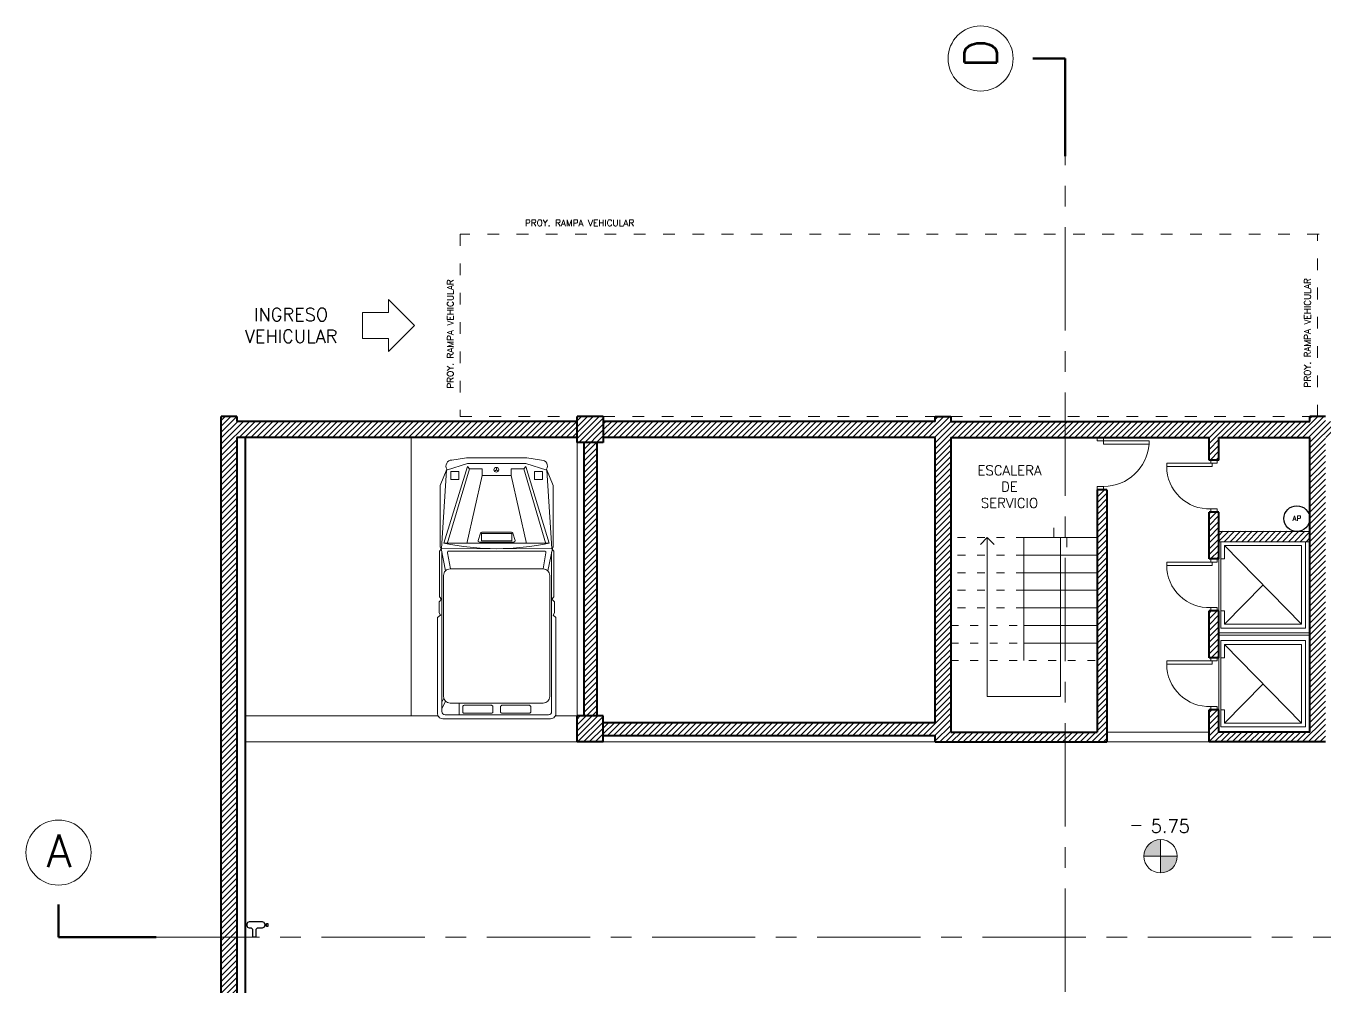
# Model space of a CAD drawing. Extents: x 1018 to 1352, y -109 to 184.
# Drawn here: x 1148.52 to 1168.46, y 70.53 to 85.28 of the extents above; entities that cross this region are included whole.
import ezdxf

# ---------------------------------------------------------------- set-up
doc = ezdxf.new("R2010")
doc.units = 0
doc.header["$LTSCALE"] = 0.5
doc.linetypes.add('ACAD_ISO03W100', pattern=[30, 12, -18])
doc.linetypes.add('CENTER', pattern=[50.8, 31.75, -6.35, 6.35, -6.35])
doc.layers.get('0').update_dxf_attribs({"linetype": 'CONTINUOUS'})
doc.layers.add('Cableado', color=100, linetype='CONTINUOUS')
for name, color, linetype, lineweight in [('Carpintería', 55, 'CONTINUOUS', 20), ('Detalles .05', 243, 'CONTINUOUS', 5), ('Detalles 01', 8, 'CONTINUOUS', 9), ('Muros corte', 7, 'CONTINUOUS', 40), ('Pisos', 252, 'CONTINUOUS', 18), ('Proyección', 4, 'ACAD_ISO03W100', 18), ('Punta 01', 6, 'CONTINUOUS', 9), ('Punta 015', 64, 'CONTINUOUS', 13), ('Punta 02', 11, 'CONTINUOUS', 20), ('Punta 05', 52, 'CONTINUOUS', 50), ('Tratamiento pisos', 251, 'CONTINUOUS', 9), ('Vehículos', 155, 'CONTINUOUS', 13), ('Vidrios', 147, 'CONTINUOUS', 13)]:
    doc.layers.add(name, color=color, linetype=linetype, lineweight=lineweight)
doc.styles.add('Texto 1 mm', font='simplex.shx', dxfattribs={"height": 0.1})
doc.styles.add('Texto 1.5 mm', font='simplex.shx', dxfattribs={"height": 0.15})
doc.styles.add('Texto 2 mm', font='simplex.shx', dxfattribs={"height": 0.2})
doc.styles.add('Texto 5 mm', font='simplex.shx', dxfattribs={"height": 0.5})
pattern_1 = [(45, (60.67, 0), (-0.0449012806, 0.0449012806), [])]

# ---------------------------------------------------------------- blocks, each defined once
blk = doc.blocks.new('A$C30F00F99')
for p, q in [((0.065, 1.448), (0.065, 3.9)), ((1.704, 3.95), (0.115, 3.95)), ((1.754, 1.448), (1.754, 3.9)), ((0.093, 3.668), (0.093, 1.807)), ((1.626, 3.768), (0.193, 3.768)), ((1.726, 3.668), (1.726, 1.807)), ((0.122, 1.736), (0.054, 1.395)), ((0.198, 1.707), (0.152, 1.458)), ((1.626, 1.707), (0.193, 1.707)), ((1.621, 1.707), (1.667, 1.458)), ((1.697, 1.736), (1.765, 1.395)), ((1.765, 1.395), (0.056, 1.399)), ((1.647, 1.435), (0.172, 1.435)), ((0.495, 0.168), (0.152, 1.323)), ((1.144, 1.274), (0.676, 1.274)), ((0.676, 1.274), (0.676, 1.166)), ((1.134, 0.274), (1.367, 1.319)), ((1.144, 1.166), (1.144, 1.274)), ((1.326, 0.168), (1.669, 1.323)), ((1.72, 1.313), (1.36, 0.134)), ((0.676, 1.166), (1.144, 1.166)), ((0.33, 0.336), (0.205, 0.336)), ((0.205, 0.336), (0.205, 0.209)), ((0.205, 0.209), (0.33, 0.209)), ((0.33, 0.209), (0.33, 0.336)), ((1.134, 0.274), (0.687, 0.274)), ((0.915, 0.184), (0.885, 0.206)), ((0.915, 0.184), (0.944, 0.206)), ((1.134, 0.168), (1.134, 0.274)), ((1.489, 0.209), (1.489, 0.336)), ((1.489, 0.336), (1.614, 0.336)), ((1.614, 0.209), (1.489, 0.209)), ((1.614, 0.336), (1.614, 0.209)), ((0.915, 0.148), (0.915, 0.184)), ((1.326, 0.168), (1.134, 0.168)), ((1.36, 0.134), (1.326, 0.168))]:
    blk.add_line(p, q)
for points in [[(0, 3.918), (0, 2.454), (0.044, 2.417), (0.023, 2.383), (0.023, 2.211), (0.06, 2.172), (0.031, 2.135), (0.031, 1.436), (0.058, 1.402), (0.043, 1.368), (0.043, 0.425), (0.145, 0.177, 0.590762), (0.221, 0.036), (0.448, 0), (1.372, 0), (1.598, 0.036, 0.590762), (1.675, 0.177), (1.776, 0.425), (1.776, 1.368), (1.762, 1.402), (1.789, 1.436), (1.789, 2.135), (1.76, 2.172), (1.796, 2.211), (1.796, 2.383), (1.775, 2.417), (1.819, 2.454), (1.819, 3.918, 0.468554), (1.737, 4.009), (0.082, 4.009, 0.468554)], [(0.387, 3.906, -0.414214), (0.407, 3.926), (0.83, 3.926, -0.414214), (0.85, 3.906), (0.85, 3.823, -0.414214), (0.83, 3.803), (0.407, 3.803, -0.414214), (0.387, 3.823)], [(1.432, 3.906, 0.414214), (1.412, 3.926), (0.99, 3.926, 0.414214), (0.97, 3.906), (0.97, 3.823, 0.414214), (0.99, 3.803), (1.412, 3.803, 0.414214), (1.432, 3.823)], [(0.645, 1.295), (0.841, 1.295), (0.98, 1.295), (1.176, 1.295, -0.515671), (1.195, 1.269), (1.157, 1.159, -0.319548), (1.138, 1.145), (0.962, 1.145), (0.859, 1.145), (0.683, 1.145, -0.319548), (0.664, 1.159), (0.626, 1.269, -0.515671)]]:
    blk.add_lwpolyline(points, format="xyb", close=True)
for points in [[(1.485, 3.768), (1.485, 3.95)], [(1.695, 3.74), (1.754, 3.855)], [(1.754, 3.688), (1.754, 3.756), (1.723, 3.692)], [(1.754, 2.412), (1.775, 2.417)], [(0.064, 1.395), (0.141, 0.189), (0.461, 0.086)], [(0.101, 1.313), (0.461, 0.134), (0.495, 0.168), (0.687, 0.168), (0.687, 0.274), (0.454, 1.319)], [(1.72, 1.313), (0.101, 1.313)], [(1.757, 1.395), (1.68, 0.189), (1.36, 0.086)], [(1.36, 0.086), (0.461, 0.086)]]:
    blk.add_lwpolyline(points)
blk.add_lwpolyline([(1.72, 1.313, 0.103517), (0.101, 1.313, -1.887166)], format="xyb")
blk.add_circle((0.915, 0.184), 0.0367)
for centre, radius, start, end in [((0.115, 3.9), 0.05, 90, 180), ((1.704, 3.9), 0.05, 0, 90), ((0.193, 3.668), 0.1, 90, 180), ((1.626, 3.668), 0.1, 0, 90), ((0.193, 1.807), 0.1, 180, 270), ((1.626, 1.807), 0.1, 270, 0), ((0.172, 1.455), 0.02, 169.5085, 270), ((1.647, 1.455), 0.02, 270, 10.4915)]:
    blk.add_arc(centre, radius, start, end)

msp = doc.modelspace()

# ---------------------------------------------------------------- hatches: boundary and pattern name
at = {"layer": 'Detalles 01'}
h = msp.add_hatch(dxfattribs=at)
h.set_pattern_fill('ANSI31,_O', color=256, scale=0.02)
h.set_pattern_definition(pattern_1)
h.paths.add_polyline_path([(1156.986, 79.28), (1156.986, 78.88), (1157.386, 78.88), (1157.386, 79.28)])
h.paths.add_polyline_path([(1157.386, 74.28), (1157.386, 74.68), (1156.986, 74.68), (1156.986, 74.28)])
h.paths.add_polyline_path([(1157.286, 78.88), (1157.086, 78.88), (1157.086, 74.68), (1157.286, 74.68)])
h.paths.add_polyline_path([(1156.986, 78.955), (1156.986, 79.205), (1151.756, 79.205), (1151.756, 79.28), (1151.516, 79.28), (1151.516, 71.28), (1151.756, 71.28), (1151.756, 78.955)])
h = msp.add_hatch(dxfattribs=at)
h.set_pattern_fill('ANSI31,_O', color=256, scale=0.02)
h.set_pattern_definition(pattern_1)
h.paths.add_polyline_path([(1157.386, 79.205), (1157.386, 78.955), (1162.486, 78.955), (1162.486, 74.58), (1157.386, 74.58), (1157.386, 74.38), (1162.486, 74.38), (1162.486, 74.28), (1164.486, 74.28), (1164.486, 74.43), (1162.726, 74.43), (1162.726, 78.955), (1164.486, 78.955), (1164.486, 79.205), (1162.726, 79.205), (1162.726, 79.28), (1162.486, 79.28), (1162.486, 79.205)])
h.paths.add_polyline_path([(1165.126, 74.28), (1165.126, 78.155), (1164.976, 78.155), (1164.976, 74.43), (1164.486, 74.43), (1164.486, 74.28)])
h.paths.add_polyline_path([(1166.696, 77.093), (1166.846, 77.093), (1166.846, 77.811), (1166.696, 77.811)], flags=17)
h.paths.add_polyline_path([(1166.696, 75.574), (1166.846, 75.574), (1166.846, 76.293), (1166.696, 76.293)], flags=17)
h.paths.add_polyline_path([(1168.246, 78.955), (1168.246, 74.43), (1166.846, 74.43), (1166.846, 74.774), (1166.696, 74.774), (1166.696, 74.28), (1168.486, 74.28), (1168.486, 78.955), (1173.586, 78.955), (1173.586, 79.205), (1168.486, 79.205), (1168.486, 79.28), (1168.246, 79.28), (1168.246, 79.205), (1164.486, 79.205), (1164.486, 78.955), (1166.696, 78.955), (1166.696, 78.611), (1166.846, 78.611), (1166.846, 78.955)])
h = msp.add_hatch(dxfattribs=at)
h.set_pattern_fill('ANSI31', color=256, scale=0.02, style=0)
h.set_pattern_definition([(45, (120.65521, -46.91393), (-0.0449012806, 0.0449012806), [])])
h.paths.add_polyline_path([(1166.846, 77.516), (1166.846, 77.357), (1168.246, 77.357), (1168.246, 77.516)])
h = msp.add_hatch(dxfattribs=at)
h.set_pattern_fill('ANSI31,_O', color=256, scale=0.02)
h.set_pattern_definition(pattern_1)
h.paths.add_polyline_path([(1151.756, 71.28), (1151.516, 71.28), (1151.516, 63.28), (1151.756, 63.28), (1151.756, 63.355), (1156.986, 63.355), (1156.986, 63.605), (1151.756, 63.605)])
h.paths.add_polyline_path([(1156.986, 67.88), (1157.386, 67.88), (1157.386, 68.28), (1156.986, 68.28)])
h.paths.add_polyline_path([(1157.386, 63.28), (1157.386, 63.68), (1156.986, 63.68), (1156.986, 63.28)])
h.paths.add_polyline_path([(1157.386, 63.605), (1157.386, 63.355), (1162.486, 63.355), (1162.486, 63.28), (1162.726, 63.28), (1162.726, 63.355), (1164.486, 63.355), (1164.486, 63.605), (1162.736, 63.605), (1162.736, 68.28), (1162.486, 68.28), (1162.486, 63.605)])
at = {"layer": 'Vidrios', "linetype": 'Continuous'}
h = msp.add_hatch(color=256, dxfattribs=at)
h.paths.add_polyline_path([(1165.951, 72.78, 0.414214), (1165.695, 72.524), (1165.951, 72.524)])
h.paths.add_polyline_path([(1166.208, 72.524), (1165.951, 72.524), (1165.951, 72.267, 0.414214)])

# ---------------------------------------------------------------- linework, layer by layer
at = {"layer": 'Cableado'}
for p, q in [((1168.246, 78.955), (1168.246, 77.712)), ((1168.246, 77.712), (1168.242, 77.711)), ((1152.179, 71.481), (1152.214, 71.481))]:
    msp.add_line(p, q, dxfattribs=at)
msp.add_lwpolyline([(1152.214, 71.454), (1152.179, 71.455, -0.414214), (1152.145, 71.42), (1152.08, 71.42, 0.414214), (1152.046, 71.386), (1152.046, 71.28), (1152.003, 71.28), (1152.003, 71.386, 0.414214), (1151.969, 71.42), (1151.951, 71.42, -0.414214), (1151.917, 71.455), (1151.917, 71.486, -0.414214), (1151.951, 71.52), (1152.145, 71.52, -0.414214), (1152.179, 71.486), (1152.179, 71.481)], format="xyb", dxfattribs=at)
msp.add_lwpolyline([(1152.214, 71.493), (1152.231, 71.493), (1152.231, 71.443), (1152.214, 71.443)], close=True, dxfattribs=at)
msp.add_circle((1168.045, 77.711), 0.198, dxfattribs=at)
at = {"layer": 'Carpintería'}
for p, q in [((1164.976, 78.905), (1164.976, 78.955)), ((1164.976, 78.905), (1165.076, 78.905)), ((1165.076, 78.905), (1165.076, 78.955)), ((1165.076, 78.905), (1165.776, 78.905)), ((1165.076, 78.855), (1165.076, 78.905)), ((1165.776, 78.855), (1165.076, 78.855)), ((1165.776, 78.905), (1165.776, 78.855)), ((1166.721, 78.561), (1166.721, 78.611)), ((1166.821, 78.561), (1166.821, 78.611)), ((1166.746, 78.561), (1166.046, 78.561)), ((1166.046, 78.511), (1166.046, 78.561)), ((1166.746, 78.511), (1166.046, 78.511)), ((1166.821, 78.561), (1166.721, 78.561)), ((1166.746, 78.511), (1166.746, 78.561)), ((1165.076, 78.205), (1164.976, 78.205)), ((1164.976, 78.205), (1164.976, 78.155)), ((1165.076, 78.205), (1165.076, 78.155)), ((1166.821, 77.861), (1166.721, 77.861)), ((1166.721, 77.861), (1166.721, 77.811)), ((1166.821, 77.861), (1166.821, 77.811)), ((1166.876, 77.357), (1168.176, 77.357)), ((1166.876, 77.093), (1166.876, 77.357)), ((1166.876, 77.357), (1168.176, 77.357)), ((1166.936, 77.297), (1168.116, 77.297)), ((1166.936, 77.093), (1166.936, 77.297)), ((1168.116, 76.088), (1168.116, 77.297)), ((1168.176, 76.028), (1168.176, 77.357)), ((1166.746, 77.043), (1166.046, 77.043)), ((1166.046, 76.993), (1166.046, 77.043)), ((1166.721, 77.043), (1166.721, 77.093)), ((1166.821, 77.043), (1166.721, 77.043)), ((1166.746, 76.993), (1166.746, 77.043)), ((1166.821, 77.043), (1166.821, 77.093)), ((1166.876, 77.093), (1166.936, 77.093)), ((1166.746, 76.993), (1166.046, 76.993)), ((1166.821, 76.343), (1166.721, 76.343)), ((1166.721, 76.343), (1166.721, 76.293)), ((1166.821, 76.343), (1166.821, 76.293)), ((1166.876, 76.028), (1166.876, 76.293)), ((1166.876, 76.293), (1166.936, 76.293)), ((1166.936, 76.088), (1166.936, 76.293)), ((1168.176, 76.028), (1166.876, 76.028)), ((1168.116, 76.088), (1166.936, 76.088)), ((1166.876, 75.838), (1168.176, 75.838)), ((1166.876, 75.574), (1166.876, 75.838)), ((1168.176, 74.51), (1168.176, 75.838)), ((1166.936, 75.778), (1168.116, 75.778)), ((1166.936, 75.574), (1166.936, 75.778)), ((1168.116, 74.57), (1168.116, 75.778)), ((1166.746, 75.524), (1166.046, 75.524)), ((1166.046, 75.474), (1166.046, 75.524)), ((1166.746, 75.474), (1166.046, 75.474)), ((1166.721, 75.524), (1166.721, 75.574)), ((1166.821, 75.524), (1166.721, 75.524)), ((1166.746, 75.474), (1166.746, 75.524)), ((1166.821, 75.524), (1166.821, 75.574)), ((1166.876, 75.574), (1166.936, 75.574)), ((1166.821, 74.824), (1166.721, 74.824)), ((1166.721, 74.824), (1166.721, 74.774)), ((1166.821, 74.824), (1166.821, 74.774)), ((1166.876, 74.51), (1166.876, 74.774)), ((1166.876, 74.774), (1166.936, 74.774)), ((1166.936, 74.57), (1166.936, 74.774)), ((1168.176, 74.51), (1166.876, 74.51)), ((1168.116, 74.57), (1166.936, 74.57))]:
    msp.add_line(p, q, dxfattribs=at)
at = {"layer": 'Detalles .05', "color": 0}
for p, q in [((1166.846, 77.513), (1168.246, 77.513)), ((1166.846, 77.357), (1168.246, 77.357))]:
    msp.add_line(p, q, dxfattribs=at)
at = {"layer": 'Detalles .05'}
for p, q in [((1168.246, 75.958), (1166.846, 75.958)), ((1168.246, 75.918), (1166.846, 75.918))]:
    msp.add_line(p, q, dxfattribs=at)
at = {"layer": 'Detalles 01', "linetype": 'CENTER', "ltscale": 0.1}
for p, q in [((1164.486, 60.28), (1164.486, 83.28)), ((1150.516, 71.28), (1192.137, 71.28))]:
    msp.add_line(p, q, dxfattribs=at)
at = {"layer": 'Detalles 01'}
for p, q in [((1163.182, 77.314), (1163.288, 77.42)), ((1163.288, 77.42), (1163.288, 74.98)), ((1163.394, 77.314), (1163.288, 77.42)), ((1164.313, 77.57), (1164.313, 77.42)), ((1164.413, 77.42), (1164.413, 74.98)), ((1164.513, 77.42), (1164.513, 77.27)), ((1166.936, 77.297), (1168.116, 76.088)), ((1166.876, 77.093), (1166.876, 76.293)), ((1167.526, 76.693), (1166.936, 76.088)), ((1166.936, 75.778), (1168.116, 74.57)), ((1166.876, 75.574), (1166.876, 74.774)), ((1167.526, 75.174), (1166.936, 74.57)), ((1163.288, 74.98), (1164.413, 74.98))]:
    msp.add_line(p, q, dxfattribs=at)
for centre, radius, start, end in [((1165.074, 78.909), 0.703, 270.1171, 355.6407), ((1166.696, 78.511), 0.65, 180, 272.1618), ((1166.696, 76.993), 0.65, 180, 272.1618), ((1166.696, 75.474), 0.65, 180, 272.1618)]:
    msp.add_arc(centre, radius, start, end, dxfattribs=at)
at = {"layer": 'Muros corte'}
for p, q in [((1151.516, 63.28), (1151.516, 79.28)), ((1151.756, 79.28), (1151.516, 79.28)), ((1151.756, 79.28), (1151.756, 79.205)), ((1156.986, 79.205), (1151.756, 79.205)), ((1157.386, 79.28), (1156.986, 79.28)), ((1156.986, 78.88), (1156.986, 79.28)), ((1157.386, 79.28), (1157.386, 78.88)), ((1162.486, 79.205), (1157.386, 79.205)), ((1162.486, 79.28), (1162.726, 79.28)), ((1162.486, 79.205), (1162.486, 79.28)), ((1162.726, 79.28), (1162.726, 79.205)), ((1162.726, 79.205), (1168.246, 79.205)), ((1168.246, 79.205), (1168.246, 79.28)), ((1168.486, 79.28), (1168.246, 79.28)), ((1156.986, 78.955), (1151.756, 78.955)), ((1151.756, 78.955), (1151.756, 63.605)), ((1151.886, 78.955), (1151.886, 63.605)), ((1157.386, 78.88), (1156.986, 78.88)), ((1157.086, 78.88), (1157.086, 74.68)), ((1157.286, 78.88), (1157.286, 74.68)), ((1162.486, 78.955), (1157.386, 78.955)), ((1162.486, 74.58), (1162.486, 78.955)), ((1162.726, 78.955), (1166.696, 78.955)), ((1162.726, 78.955), (1162.726, 74.43)), ((1166.696, 78.611), (1166.696, 78.955)), ((1166.846, 78.955), (1168.246, 78.955)), ((1166.846, 78.611), (1166.846, 78.955)), ((1168.246, 74.43), (1168.246, 78.955)), ((1166.846, 78.611), (1166.696, 78.611)), ((1164.976, 78.155), (1164.976, 74.43)), ((1165.126, 78.155), (1164.976, 78.155)), ((1165.126, 78.155), (1165.126, 74.28)), ((1166.696, 77.093), (1166.696, 77.811)), ((1166.846, 77.811), (1166.696, 77.811)), ((1166.846, 77.093), (1166.846, 77.811)), ((1166.846, 77.093), (1166.696, 77.093)), ((1166.846, 76.293), (1166.696, 76.293)), ((1166.696, 75.574), (1166.696, 76.293)), ((1166.846, 75.574), (1166.846, 76.293)), ((1166.846, 75.574), (1166.696, 75.574)), ((1157.386, 74.68), (1156.986, 74.68)), ((1156.986, 74.28), (1156.986, 74.68)), ((1157.386, 74.28), (1157.386, 74.68)), ((1166.696, 74.28), (1166.696, 74.774)), ((1166.846, 74.774), (1166.696, 74.774)), ((1166.846, 74.43), (1166.846, 74.774)), ((1157.386, 74.58), (1162.486, 74.58)), ((1162.726, 74.43), (1164.976, 74.43)), ((1168.246, 74.43), (1166.846, 74.43)), ((1157.386, 74.28), (1156.986, 74.28)), ((1157.386, 74.38), (1162.486, 74.38)), ((1162.486, 74.28), (1162.486, 74.38)), ((1162.486, 74.28), (1165.126, 74.28)), ((1168.486, 74.28), (1166.696, 74.28))]:
    msp.add_line(p, q, dxfattribs=at)
at = {"layer": 'Pisos'}
for p, q in [((1163.851, 77.42), (1164.976, 77.42)), ((1163.851, 77.42), (1163.851, 75.53)), ((1163.851, 77.15), (1164.976, 77.15)), ((1166.846, 76.293), (1166.846, 77.093)), ((1163.851, 76.88), (1164.976, 76.88)), ((1163.851, 76.61), (1164.976, 76.61)), ((1163.851, 76.34), (1164.976, 76.34)), ((1163.851, 76.07), (1164.976, 76.07)), ((1163.851, 75.8), (1164.976, 75.8)), ((1166.846, 74.774), (1166.846, 75.574))]:
    msp.add_line(p, q, dxfattribs=at)
at = {"layer": 'Proyección', "ltscale": 0.03}
for p, q in [((1173.786, 82.08), (1155.186, 82.08)), ((1155.186, 82.08), (1155.186, 79.28)), ((1168.361, 79.28), (1168.361, 82.08)), ((1155.186, 79.28), (1156.986, 79.28)), ((1157.386, 79.28), (1162.486, 79.28)), ((1162.726, 79.28), (1168.246, 79.28))]:
    msp.add_line(p, q, dxfattribs=at)
at = {"layer": 'Proyección', "ltscale": 0.02}
for p, q in [((1163.851, 77.42), (1162.726, 77.42)), ((1163.851, 77.15), (1162.726, 77.15)), ((1163.851, 76.88), (1162.726, 76.88)), ((1163.851, 76.61), (1162.726, 76.61)), ((1163.851, 76.34), (1162.726, 76.34)), ((1162.726, 76.07), (1163.851, 76.07)), ((1162.726, 75.8), (1163.851, 75.8)), ((1162.726, 75.53), (1164.976, 75.53))]:
    msp.add_line(p, q, dxfattribs=at)
at = {"layer": 'Punta 01', "linetype": 'Continuous'}
msp.add_line((1165.504, 72.995), (1165.654, 72.995), dxfattribs=at)
at = {"layer": 'Punta 015', "linetype": 'Continuous'}
for p, q in [((1165.951, 72.78), (1165.951, 72.267)), ((1165.695, 72.524), (1166.208, 72.524))]:
    msp.add_line(p, q, dxfattribs=at)
msp.add_circle((1165.951, 72.524), 0.257, dxfattribs=at)
at = {"layer": 'Punta 02'}
for p, q in [((1154.086, 81.08), (1154.086, 80.88)), ((1154.086, 81.08), (1154.486, 80.68)), ((1153.686, 80.88), (1153.686, 80.48)), ((1154.086, 80.88), (1153.686, 80.88)), ((1154.086, 80.28), (1154.486, 80.68)), ((1154.086, 80.48), (1153.686, 80.48)), ((1154.086, 80.48), (1154.086, 80.28))]:
    msp.add_line(p, q, dxfattribs=at)
for centre in [(1163.186, 84.78), (1149.016, 72.58)]:
    msp.add_circle(centre, 0.5, dxfattribs=at)
at = {"layer": 'Punta 05'}
for p, q in [((1164.486, 84.78), (1163.986, 84.78)), ((1164.486, 83.28), (1164.486, 84.78)), ((1149.016, 71.28), (1149.016, 71.78)), ((1150.516, 71.28), (1149.016, 71.28))]:
    msp.add_line(p, q, dxfattribs=at)
at = {"layer": 'Tratamiento pisos'}
for p, q in [((1154.436, 78.955), (1154.436, 74.68)), ((1156.986, 78.88), (1156.986, 74.68)), ((1154.847, 74.68), (1151.886, 74.68)), ((1156.986, 74.68), (1156.651, 74.68)), ((1166.696, 74.43), (1165.126, 74.43)), ((1156.986, 74.28), (1151.886, 74.28)), ((1157.386, 74.28), (1162.486, 74.28)), ((1166.696, 74.28), (1165.126, 74.28))]:
    msp.add_line(p, q, dxfattribs=at)

# ---------------------------------------------------------------- block references
at = {"layer": 'Vehículos', "linetype": 'Continuous', "rotation": 180}
msp.add_blockref('A$C30F00F99', (1156.659, 78.646), dxfattribs=at)

# ---------------------------------------------------------------- texts
at = {"layer": 'Cableado', "insert": (1167.978, 77.756), "char_height": 0.0807, "attachment_point": 1, "style": 'Texto 5 mm'}
msp.add_mtext_dynamic_manual_height_columns('AP', width=19.34546, gutter_width=2.5, heights=[0], dxfattribs=at)
at = {"layer": 'Punta 01', "insert": (1156.183, 82.304), "char_height": 0.1, "width": 1.94432, "attachment_point": 1, "style": 'Texto 1 mm'}
msp.add_mtext('PROY. RAMPA VEHICULAR', dxfattribs=at)
at = {"layer": 'Punta 01', "char_height": 0.1, "width": 1.94432, "attachment_point": 1, "rotation": 90, "style": 'Texto 1 mm'}
for insert in [(1168.158, 79.725), (1154.987, 79.708)]:
    msp.add_mtext('PROY. RAMPA VEHICULAR', dxfattribs=dict(at, insert=insert))
at = {"layer": 'Punta 015', "insert": (1163.629, 78.527), "char_height": 0.15, "width": 1.23789, "attachment_point": 2, "style": 'Texto 1.5 mm'}
msp.add_mtext('ESCALERA DE SERVICIO', dxfattribs=at)
at = {"layer": 'Punta 015', "linetype": 'Continuous', "insert": (1166.101, 72.986), "char_height": 0.2, "attachment_point": 5, "style": 'Texto 2 mm'}
msp.add_mtext('5.75', dxfattribs=at)
at = {"layer": 'Punta 02', "insert": (1152.59, 80.946), "char_height": 0.2, "width": 1.4466, "attachment_point": 2, "style": 'Texto 2 mm'}
msp.add_mtext('INGRESO\\PVEHICULAR', dxfattribs=at)
at = {"layer": 'Punta 05', "insert": (1163.437, 84.631), "char_height": 0.5, "width": 0.3999, "attachment_point": 7, "rotation": 90, "style": 'Texto 5 mm'}
msp.add_mtext('D', dxfattribs=at)
at = {"layer": 'Punta 05', "insert": (1148.83, 72.857), "char_height": 0.5, "width": 0.39986, "attachment_point": 1, "style": 'Texto 5 mm'}
msp.add_mtext('A', dxfattribs=at)

doc.saveas('drawing.dxf')
